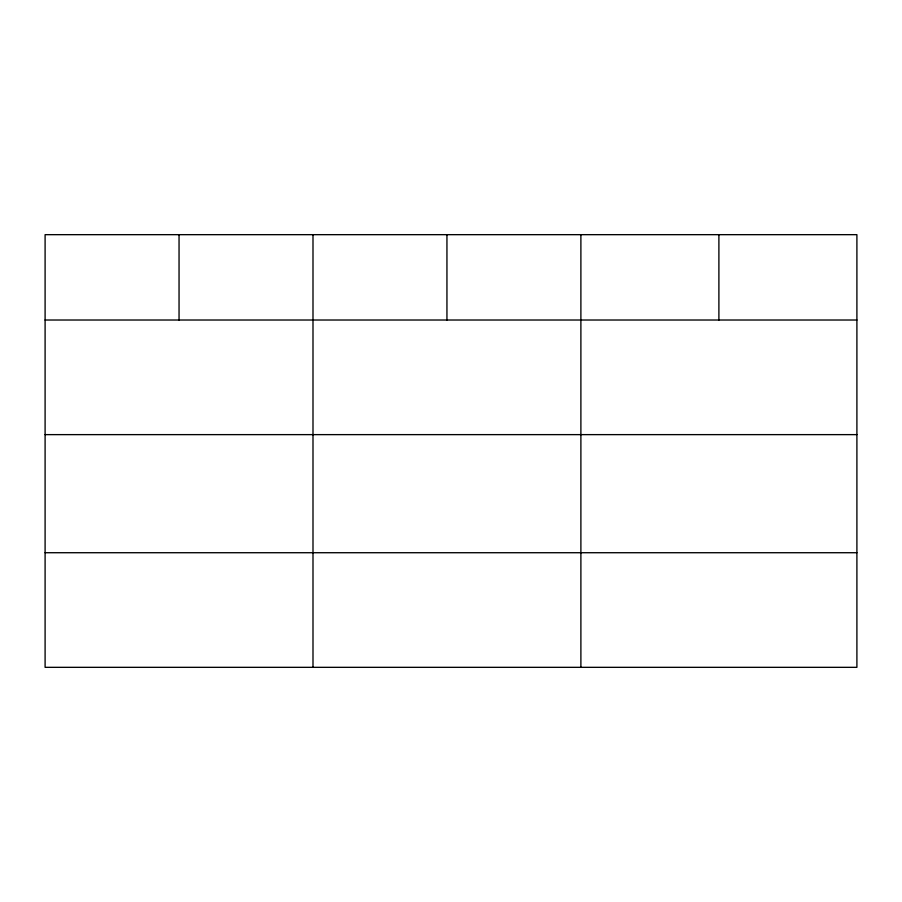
<?xml version="1.0" encoding="UTF-8"?>
<svg xmlns="http://www.w3.org/2000/svg" width="902" height="902" viewBox="0 0 902 902"><rect width="100%" height="100%" fill="white"/><g stroke="black" fill="none" stroke-linecap="round" stroke-linejoin="round"><path stroke-width="1.35" d="M856.9 434.629L856.9 234.667L45.1 234.667L45.1 667.333L856.9 667.333L856.9 434.629L45.1 434.629M45.1 320.018L856.9 320.018M45.1 552.723L856.9 552.723M718.894 234.667L718.894 320.018M580.888 234.667L580.888 667.333M446.941 234.667L446.941 320.018M312.994 234.667L312.994 667.333M179.047 234.667L179.047 320.018"/></g></svg>
